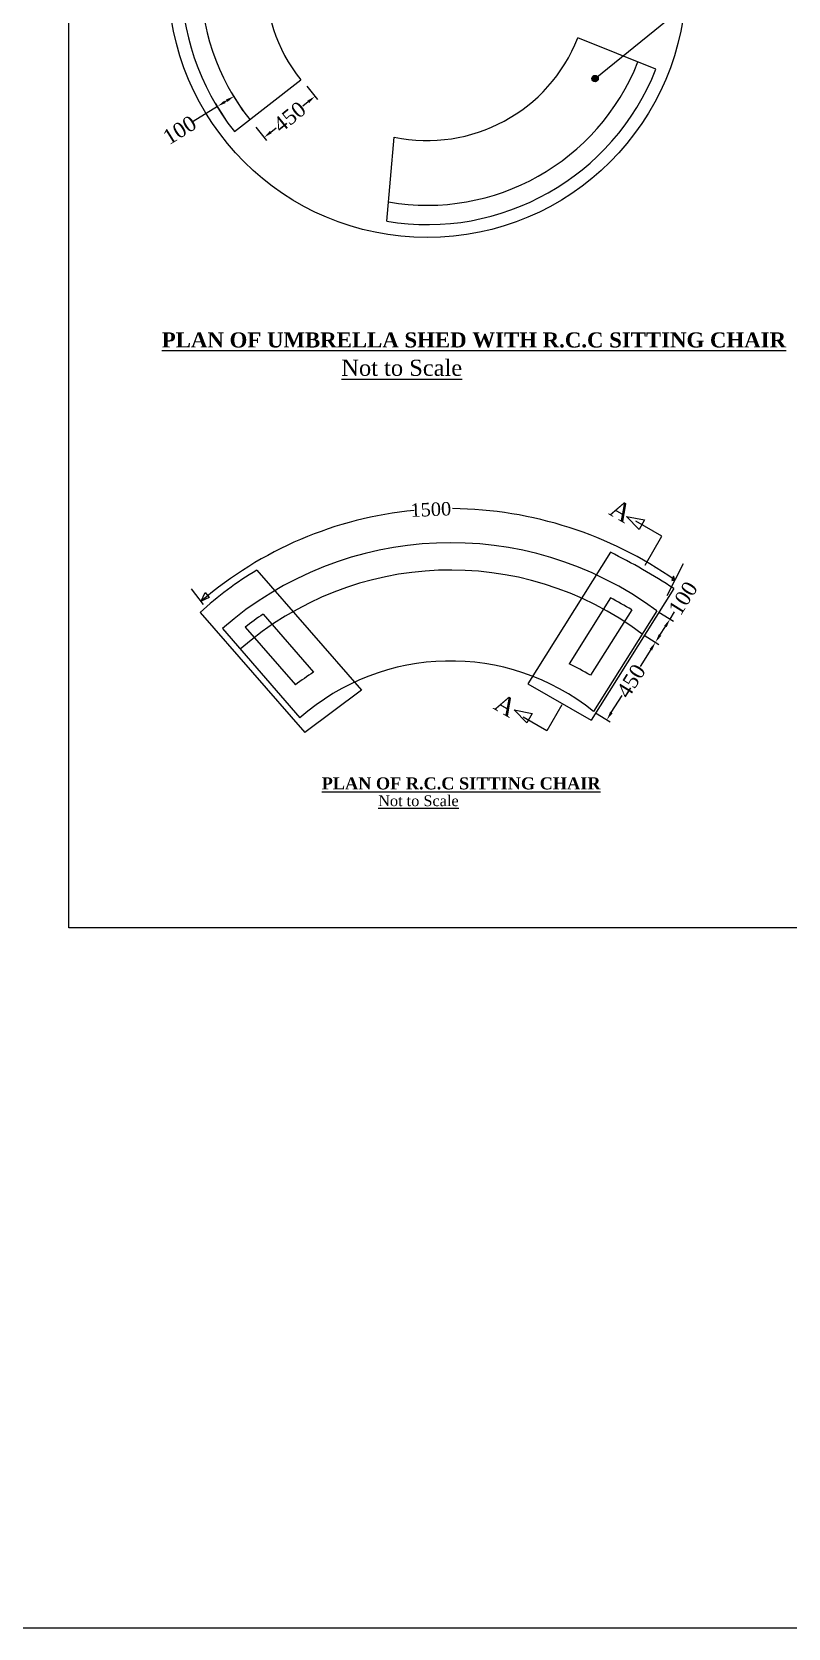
# Model space of a CAD drawing. Header units: metres. Extents: x -2434 to 11656, y -15288 to 8109.
# Drawn here: x 3749.3 to 3819.4, y -11792.2 to -11644.2 of the extents above; entities that cross this region are included whole.
import ezdxf

# ---------------------------------------------------------------- set-up
doc = ezdxf.new("R2010")
doc.units = ezdxf.units.M
doc.layers.add('sheet', color=1, linetype='Continuous', lineweight=15)
doc.styles.add('dim', font='isocp.shx')
doc.styles.get("Standard").update_dxf_attribs({"font": 'times.ttf'})
doc.dimstyles.new('STANDARD$0', dxfattribs={"dimscale": 0, "dimtxt": 8, "dimasz": 8, "dimexe": 4, "dimexo": 0, "dimgap": 2, "dimtad": 1, "dimdec": 0, "dimzin": 0, "dimdsep": 46, "dimtxsty": 'dim', "dimblk": 'DOTSMALL', "dimcen": 1, "dimclrd": 6, "dimclre": 6, "dimclrt": 256, "dimadec": 0, "dimazin": 0, "dimtfac": 1, "dimtdec": 0, "dimtix": 1, "dimtofl": 0, "dimtmove": 1, "dimatfit": 3, "dimldrblk": 'DOTSMALL', "dimfxl": 6, "dimtolj": 1, "dimtzin": 0, "dimarcsym": 0})

# ---------------------------------------------------------------- blocks, each defined once
blk = doc.blocks.new('*D356')
at = {"layer": 'Defpoints', "color": 0, "lineweight": -3}
for p in [(3766.47, -11651.06), (3768.95, -11651.65), (3767.43, -11652.6)]:
    blk.add_point(p, dxfattribs=at)
at = {"layer": 'sheet', "color": 0, "lineweight": -2}
for p, q in [((3767.32, -11650.54), (3767.15, -11650.64)), ((3768.84, -11651.47), (3767.8, -11649.81)), ((3766.47, -11651.06), (3764.21, -11652.47)), ((3767.32, -11652.42), (3766.28, -11650.75))]:
    blk.add_line(p, q, dxfattribs=at)
at = {"layer": 'sheet', "color": 0, "lineweight": -3}
for points in [[(3767.08, -11650.53), (3767.22, -11650.75), (3766.47, -11651.06)], [(3767.25, -11650.42), (3767.39, -11650.65), (3768, -11650.12)]]:
    blk.add_solid(points, dxfattribs=at)
at = {"layer": 'sheet', "color": 0, "lineweight": -3, "insert": (3762.95, -11653.26), "char_height": 0.35, "attachment_point": 5, "rotation": 31.9027}
blk.add_mtext('\\A1;{\\H4x;100}', dxfattribs=at)
blk = doc.blocks.new('*D358')
at = {"layer": 'Defpoints', "color": 0, "lineweight": -3}
for p in [(3774.6, -11649.02), (3775.5, -11650.13), (3769.88, -11652.83)]:
    blk.add_point(p, dxfattribs=at)
at = {"layer": 'sheet', "color": 0, "lineweight": -2}
for p, q in [((3774.74, -11649.19), (3775.73, -11650.41)), ((3774.88, -11650.63), (3774.37, -11651.04)), ((3770.02, -11653), (3771.01, -11654.23)), ((3771.4, -11653.44), (3771.9, -11653.04))]:
    blk.add_line(p, q, dxfattribs=at)
at = {"layer": 'sheet', "color": 0, "lineweight": -3}
for points in [[(3774.79, -11650.53), (3774.96, -11650.74), (3775.5, -11650.13)], [(3771.32, -11653.34), (3771.48, -11653.55), (3770.78, -11653.95)]]:
    blk.add_solid(points, dxfattribs=at)
at = {"layer": 'sheet', "color": 0, "lineweight": -3, "insert": (3773.14, -11652.04), "char_height": 0.35, "attachment_point": 5, "rotation": 38.939}
blk.add_mtext('\\A1;{\\H4x;450}', dxfattribs=at)
blk = doc.blocks.new('*D364')
at = {"layer": 'Defpoints', "color": 0, "lineweight": -3}
for p in [(3805.83, -11700.01), (3801.32, -11707.2), (3802.55, -11707.97)]:
    blk.add_point(p, dxfattribs=at)
at = {"layer": 'sheet', "color": 0, "lineweight": -2}
for p, q in [((3806.02, -11700.13), (3807.37, -11700.98)), ((3806.63, -11701.46), (3805.65, -11703.03)), ((3802.97, -11707.29), (3803.96, -11705.72)), ((3801.51, -11707.31), (3802.86, -11708.16))]:
    blk.add_line(p, q, dxfattribs=at)
at = {"layer": 'sheet', "color": 0, "lineweight": -3}
for points in [[(3806.52, -11701.39), (3806.75, -11701.53), (3807.06, -11700.78)], [(3802.86, -11707.22), (3803.09, -11707.36), (3802.55, -11707.97)]]:
    blk.add_solid(points, dxfattribs=at)
at = {"layer": 'sheet', "color": 0, "lineweight": -3, "insert": (3804.8, -11704.37), "char_height": 0.35, "attachment_point": 5, "rotation": 57.8794}
blk.add_mtext('\\A1;{\\H4x;450}', dxfattribs=at)
blk = doc.blocks.new('*D365')
at = {"layer": 'Defpoints', "color": 0, "lineweight": -3}
for p in [(3807.18, -11697.86), (3808.41, -11698.63), (3805.83, -11700.02)]:
    blk.add_point(p, dxfattribs=at)
at = {"layer": 'sheet', "color": 0, "lineweight": -2}
for p, q in [((3807.37, -11697.98), (3808.72, -11698.83)), ((3808.41, -11698.63), (3808.83, -11697.95)), ((3807.48, -11700.11), (3807.98, -11699.31)), ((3806.02, -11700.13), (3807.37, -11700.98))]:
    blk.add_line(p, q, dxfattribs=at)
at = {"layer": 'sheet', "color": 0, "lineweight": -3}
for points in [[(3807.87, -11699.24), (3808.1, -11699.38), (3808.41, -11698.63)], [(3807.37, -11700.03), (3807.6, -11700.18), (3807.06, -11700.78)]]:
    blk.add_solid(points, dxfattribs=at)
at = {"layer": 'sheet', "color": 0, "lineweight": -3, "insert": (3809.62, -11696.7), "char_height": 0.35, "attachment_point": 5, "rotation": 57.9072}
blk.add_mtext('\\A1;{\\H4x;100}', dxfattribs=at)

msp = doc.modelspace()

# ---------------------------------------------------------------- hatches: boundary and pattern name
at = {"layer": 'sheet', "lineweight": -3}
msp.add_hatch(color=0, dxfattribs=at).paths.add_polyline_path([(3801.757922, -11648.484272, 1), (3801.157607, -11648.484272, 1)])

# ---------------------------------------------------------------- linework, layer by layer
at = {"color": 0, "linetype": 'Continuous', "lineweight": -3, "ltscale": 0.5}
msp.add_lwpolyline([(1816.766285, -11539.184507), (4613.12762, -11539.184507), (4613.12762, -11792.229715), (1816.766285, -11792.229715)], close=True, dxfattribs=at)
msp.add_lwpolyline([(3925.402906, -11727.255195), (3752.687961, -11727.255195), (3752.687961, -11607.437907), (3925.402906, -11607.437907)], close=True)
at = {"layer": 'sheet', "color": 0, "lineweight": -3}
for p, q in [((3807.103867, -11647.611538), (3799.863921, -11644.708872)), ((3768.040493, -11653.405743), (3774.174247, -11648.587099)), ((3782.157682, -11661.72287), (3782.835932, -11653.915827)), ((3802.801412, -11695.112655), (3802.794347, -11695.123908)), ((3807.18327, -11697.86358), (3801.323906, -11707.196768))]:
    msp.add_line(p, q, dxfattribs=at)
at = {"layer": 'sheet', "color": 0, "lineweight": -3, "ltscale": 5}
for p, q in [((3802.879342, -11692.42723), (3795.226946, -11704.616478)), ((3770.106576, -11694.078807), (3779.798565, -11705.229096)), ((3808.760042, -11695.791168), (3801.093808, -11707.989338)), ((3802.878455, -11696.660333), (3799.048096, -11702.761585)), ((3804.860732, -11697.77056), (3801.048909, -11703.842286)), ((3764.857193, -11697.99887), (3774.556364, -11709.157423)), ((3769.035501, -11699.376133), (3773.685239, -11704.725491)), ((3770.681064, -11698.169468), (3775.364221, -11703.557274)), ((3766.912626, -11699.509337), (3774.108566, -11707.78801))]:
    msp.add_line(p, q, dxfattribs=at)
at = {"layer": 'sheet', "color": 0, "lineweight": -3}
for points in [[(3801.457765, -11648.484272), (3819.053776, -11634.202966), (3822.07293, -11634.202966)], [(3804.388585, -11689.095382), (3806.042434, -11689.43269), (3805.543918, -11690.300798), (3804.388585, -11689.095382)], [(3806.111713, -11693.610222), (3807.649325, -11690.932647), (3805.235329, -11689.546397)], [(3809.626968, -11693.507794), (3808.122749, -11696.472998)], [(3808.86258, -11695.014599), (3808.740869, -11694.658507), (3808.570673, -11695.047192), (3808.86258, -11695.014599)], [(3765.179286, -11697.26343), (3764.052356, -11695.803255)], [(3764.953948, -11696.971457), (3765.322053, -11696.171187), (3765.702794, -11696.633532), (3764.953948, -11696.971457)], [(3798.368461, -11706.595413), (3797.0009, -11708.976866), (3794.794028, -11707.709558)], [(3793.967434, -11707.057919), (3795.621283, -11707.395226), (3795.122767, -11708.263334), (3793.967434, -11707.057919)]]:
    msp.add_lwpolyline(points, dxfattribs=at)
at = {"layer": 'sheet', "color": 0, "lineweight": -3, "ltscale": 5}
for points in [[(3779.798565, -11705.229096), (3774.556364, -11709.157423)], [(3795.226947, -11704.616478), (3801.093808, -11707.989338)]]:
    msp.add_lwpolyline(points, dxfattribs=at)
at = {"layer": 'sheet', "color": 0, "lineweight": -3}
for centre, radius in [((3785.899537, -11639.232015), 24), ((3801.457765, -11648.484272), 0.300158)]:
    msp.add_circle(centre, radius, dxfattribs=at)
for centre, radius, start, end in [((3785.899537, -11639.232015), 22.8, 140.55409008, 218.43707065), ((3785.899537, -11639.232015), 21, 140.16914025, 218.46142112), ((3785.899537, -11639.232015), 15, 138.21496923, 218.58479773), ((3785.899537, -11639.232015), 15, 258.21496923, 338.58479773), ((3785.899537, -11639.232015), 22.8, 260.55409008, 338.43707065), ((3785.899537, -11639.232015), 21, 260.16914025, 338.46142111), ((3788.155168, -11723.958592), 35.589354, 95.58926048, 130.68611349), ((3787.886048, -11724.829228), 36.454451, 54.87111842, 89.40958924), ((3788.066242, -11723.603494), 32.0625, 53.39873672, 131.28171729), ((3788.066242, -11723.603494), 29.53125, 53.01378689, 131.30606776), ((3788.066242, -11723.603494), 21.09375, 51.05961587, 131.42944437), ((3788.066242, -11723.603494), 23.731673, 131.38144489, 131.42944437), ((3788.066242, -11723.603494), 23.515004, 131.38498143, 131.42944437)]:
    msp.add_arc(centre, radius, start, end, dxfattribs=at)
at = {"layer": 'sheet', "color": 0, "lineweight": -3, "ltscale": 5}
for centre, radius, start, end in [((3779.273168, -11740.516749), 53.571013, 56.60376201, 63.85451068), ((3788.066242, -11723.603494), 34.55802, 121.31186579, 132.19041308), ((3788.886344, -11723.967579), 30.6833, 58.62604478, 62.86960021), ((3788.066242, -11723.603494), 30.80802, 124.35417556, 128.14985263), ((3788.066242, -11723.603494), 23.731673, 122.35984896, 127.2996526), ((3788.886344, -11723.967579), 23.515004, 58.85365693, 64.39661065)]:
    msp.add_arc(centre, radius, start, end, dxfattribs=at)
at = {"layer": 'sheet', "color": 0, "lineweight": -3}
msp.add_solid([(3806.9963, -11693.887949), (3806.990251, -11693.897434), (3807.021732, -11693.910838)], dxfattribs=at)

# ---------------------------------------------------------------- texts
at = {"layer": 'sheet', "color": 0, "lineweight": -3, "attachment_point": 1}
for s, insert, char_height, width in [('{\\fTahoma|b0|i0|c0|p34;\\P\\fTimes New Roman|b1|i0|c0|p18;\\H1.25x;\\LPLAN OF UMBRELLA SHED WITH R.C.C SITTING CHAIR }', (3761.297769, -11670.160971), 1.12, 5694.66848672), ('{\\fTahoma|b0|i0|c0|p34;\\P\\fTimes New Roman|b0|i0|c0|p18;\\H0.5183x;      \\H1.25x;\\L Not to Scale}', (3774.657426, -11670.701003), 2.31516731, 8542.00273008), ('{\\fTimes New Roman|b1|i0|c0|p18;\\LPLAN OF R.C.C SITTING CHAIR}', (3776.119122, -11713.30656), 1.12, 5694.66848672), ('{\\fTahoma|b0|i0|c0|p34;\\P\\fTimes New Roman|b0|i0|c0|p18;\\H0.4319x;               \\LNot to Scale}', (3775.690141, -11711.118477), 2.31516731, 8542.00273008)]:
    msp.add_mtext(s, dxfattribs=dict(at, insert=insert, char_height=char_height, width=width))
at = {"layer": 'sheet', "color": 0, "lineweight": -3, "insert": (3786.235463, -11688.459605), "char_height": 1.25, "attachment_point": 5, "rotation": 2.34022701}
msp.add_mtext('\\A1;1500', dxfattribs=at)
at = {"layer": 'sheet', "color": 0, "lineweight": -3, "char_height": 1.6875, "width": 1.23016038, "attachment_point": 1, "rotation": 330.1331809}
for insert in [(3803.387031, -11687.347627), (3792.697779, -11705.388524)]:
    msp.add_mtext('\\pi-0.2,l0.3,t0.3;A', dxfattribs=dict(at, insert=insert))

# ---------------------------------------------------------------- dimensions: what is measured, and where the dimension line sits
at = {"layer": 'sheet', "color": 0, "lineweight": -3}
for p1, p2, distance, text, picture, middle in [((3769.878492, -11652.831594), (3774.599185, -11649.017169), -1.432375, '{\\H4x;450}', '*D358', (3773.139075, -11652.038505)), ((3805.83396, -11700.015168), (3807.18327, -11697.86358), -1.445658, '{\\H4x;100}', '*D365', (3809.620651, -11696.697997)), ((3805.832917, -11700.014513), (3801.323906, -11707.196768), 1.44689, '{\\H4x;450}', '*D364', (3804.803827, -11704.374956))]:
    dim = msp.add_aligned_dim(p1=p1, p2=p2, distance=distance, text=text, dimstyle='STANDARD$0', override={"dimscale": 1, "dimtxt": 0.35, "dimasz": 0.8, "dimexe": 0.364, "dimexo": 0.219, "dimgap": 0.09, "dimtad": 0, "dimlfac": 1000, "dimtxsty": 'Standard', "dimcen": 0.09, "dimclrd": 0, "dimclre": 0, "dimclrt": 0, "dimtix": 0, "dimtmove": 0, "dimfxl": 0.12}, dxfattribs=at)
    dim.commit()
    dim.dimension.update_dxf_attribs({"geometry": picture, "text_midpoint": middle})
dim = msp.add_linear_dim(base=(3766.473386, -11651.063479), p1=(3768.954712, -11651.654091), p2=(3767.43137, -11652.602386), angle=211.90266027, text='{\\H4x;100}', dimstyle='STANDARD$0', override={"dimscale": 1, "dimtxt": 0.35, "dimasz": 0.8, "dimexe": 0.364, "dimexo": 0.219, "dimgap": 0.09, "dimtad": 0, "dimlfac": 1000, "dimtxsty": 'Standard', "dimcen": 0.09, "dimclrd": 0, "dimclre": 0, "dimclrt": 0, "dimtix": 0, "dimtmove": 0, "dimfxl": 0.12}, dxfattribs=at)
dim.commit()
dim.dimension.update_dxf_attribs({"geometry": '*D356', "text_midpoint": (3762.948242, -11653.257915), "dimtype": 161})

doc.saveas('drawing.dxf')
